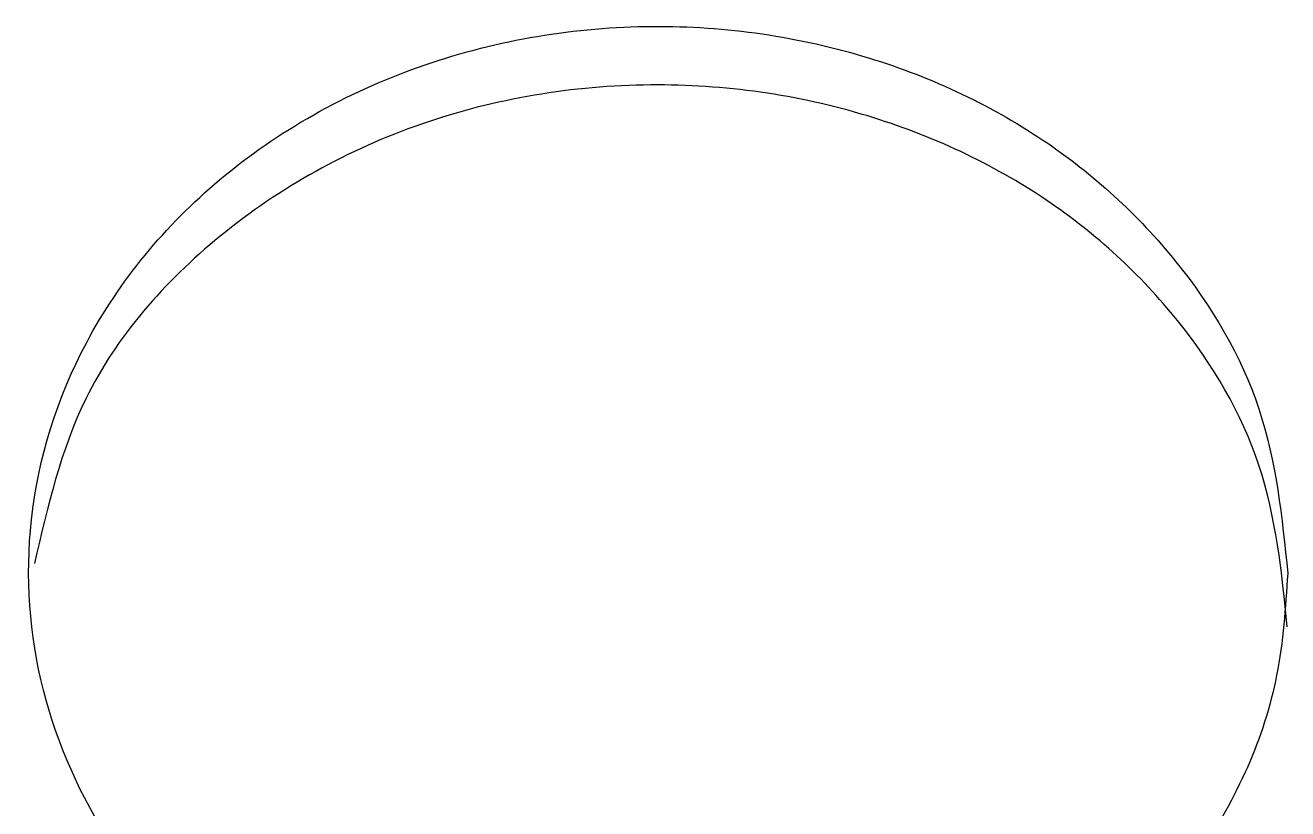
# Model space of a CAD drawing. Header units: millimetres. Extents: x 2301 to 4250, y 838 to 2217.
# Drawn here: x 2741.84 to 2746.352, y 1960.127 to 1962.927 of the extents above; entities that cross this region are included whole.
import ezdxf

# ---------------------------------------------------------------- set-up
doc = ezdxf.new("R2010")
doc.units = ezdxf.units.MM

msp = doc.modelspace()

# ---------------------------------------------------------------- linework, layer by layer
at = {"color": 7, "linetype": 'Continuous', "lineweight": 25}
for points, knots in [([(2746.3521, 1960.9682), (2746.3317, 1961.168), (2746.2909, 1961.5684), (2745.9696, 1962.1106), (2745.4819, 1962.5555), (2744.8225, 1962.8589), (2744.0422, 1962.9642), (2743.2288, 1962.8205), (2742.5164, 1962.423), (2742.0305, 1961.8377), (2741.8239, 1961.1816), (2741.8694, 1960.5473), (2742.1242, 1959.9774), (2742.5649, 1959.4976), (2743.1774, 1959.1445), (2743.9301, 1958.9742), (2744.7459, 1959.0443), (2745.5029, 1959.3763), (2746.0598, 1959.9229), (2746.3208, 1960.4948), (2746.344, 1960.8461), (2746.3521, 1960.9682)], [0, 0, 0, 0, 0.046279, 0.092724, 0.141724, 0.195202, 0.253702, 0.315281, 0.376932, 0.43439, 0.485836, 0.533043, 0.57924, 0.627325, 0.679266, 0.736373, 0.797512, 0.859391, 0.918431, 0.971633, 1, 1, 1, 1]), ([(2746.3506, 1960.7768), (2746.3306, 1960.9731), (2746.2904, 1961.3665), (2745.9745, 1961.9001), (2745.4937, 1962.3406), (2744.8395, 1962.6448), (2744.0597, 1962.7553), (2743.2386, 1962.6178), (2742.5238, 1962.2224), (2742.023, 1961.6524), (2741.9199, 1961.2059), (2741.8732, 1961.0037)], [0, 0, 0, 0, 0.094563, 0.1894808, 0.2900447, 0.4006201, 0.5223888, 0.6514451, 0.7808344, 0.9007351, 1, 1, 1, 1])]:
    msp.add_open_spline(points, degree=3, knots=knots, dxfattribs=at)

doc.saveas('drawing.dxf')
